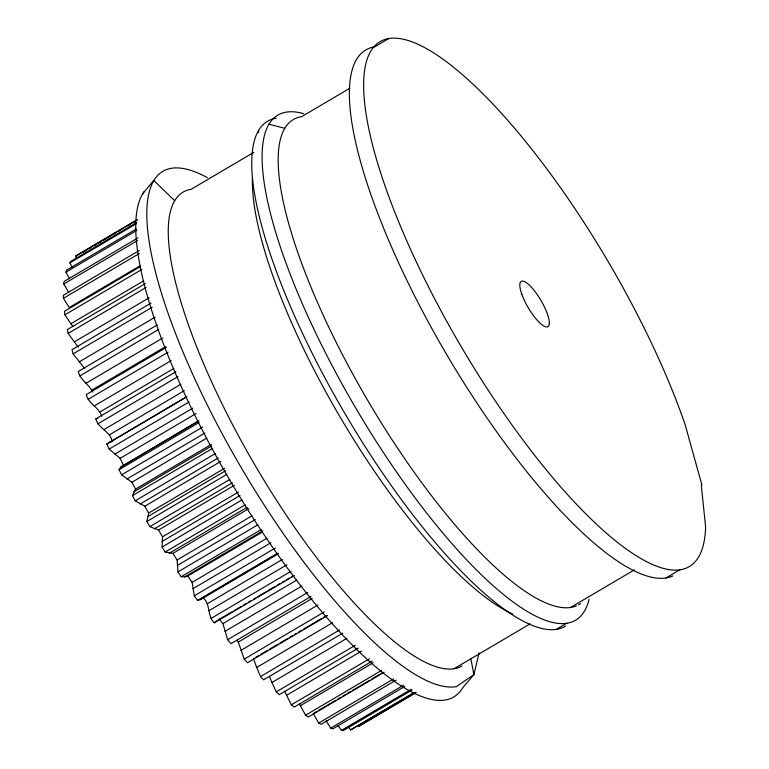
<?xml version="1.0" encoding="UTF-8"?>
<svg xmlns="http://www.w3.org/2000/svg" width="769" height="769" viewBox="0 0 769 769"><rect width="100%" height="100%" fill="white"/><g stroke="black" fill="none" stroke-linecap="round" stroke-linejoin="round"><path stroke-width="1.15" d="M68.768 292.518L63.798 284.011L64.077 281.454L137.959 237.89M248.82 508.626L172.89 553.401L165.2 552.036L162.086 547.038L162.567 536.791L158.501 530.043L149.82 526.621L146.86 521.517L148.657 513.077L224.586 468.311M479.097 652.871L473.906 674.576L462.784 687.697A297.392 82.879 59.5 0 1 252.588 517.306A297.392 82.879 59.5 0 1 144.063 191.635M69.595 278.839L65.961 272.149L66.595 270.102L136.373 228.96M148.657 513.077L144.812 506.223L135.238 500.792L132.451 495.64L135.555 489.103L211.485 444.328M72.036 267.103L69.892 262.863L70.892 261.335L136.555 222.606M135.555 489.103L131.97 482.23L121.627 474.848L119.051 469.705L120.935 466.946L198.315 420.979M142.698 193.73L153.704 180.446L174.64 200.642M172.89 553.401L177.12 559.976L177.975 571.896L181.186 576.731L184.762 576.875L187.799 576.029L192.144 582.344L194.317 595.802L197.604 600.416L200.613 599.532L203.054 597.657C210.783 604.184 207.024 616.046 214.263 622.823L216.675 620.91M76.535 258.336L75.573 256.25L76.9 255.26L137.43 219.559M123.415 465.149L120.137 458.334L109.131 449.096L106.795 444.021L186.261 396.891M388.941 38.45L374.753 46.822A304.62 84.888 59.5 0 0 436.561 336.957A304.62 84.888 59.5 0 0 672.913 575.904M349.876 88.204L301.611 116.677A281.454 78.438 59.5 0 0 358.037 383.529A281.454 78.438 59.5 0 0 576.375 605.847M75.573 256.25L137.132 219.944M82.908 252.386L87.012 249.963M89.06 248.752L91.117 247.541M94.193 245.724L96.24 244.513M98.297 243.302L101.373 241.495M103.43 240.284L110.611 236.045M112.659 234.833L115.735 233.017M118.82 231.209L120.868 229.998M128.048 225.759L130.105 224.548M133.181 222.731L135.238 221.52M253.808 152.349L191.164 189.289A274.966 76.621 59.5 0 0 248.666 454.2A274.966 76.621 59.5 0 0 462.025 665.992M69.892 262.863L136.594 223.539M65.961 272.149L136.757 230.402M63.798 284.011L137.67 240.447M139.285 250.492L63.366 295.267L63.433 298.285L69.22 307.542L140.016 265.795M63.433 298.285L139.362 253.51M140.381 266.603L64.452 311.368L64.884 314.829L72.892 326.604M64.884 314.829L141.832 269.448M70.863 323.759L143.707 280.8M145.312 283.598L67.336 329.584L68.124 333.429L78.323 347.29M68.124 333.429L146.1 287.452M74.218 341.945L149.119 297.776M150.984 303.101L71.978 349.684L73.113 353.884L84.715 368.466M73.113 353.884L152.118 307.292M79.265 361.872L155.194 317.107M157.337 324.854L78.332 371.446C79.928 380.146 89.454 384.365 92.693 392.094M79.793 375.945L158.798 329.353M85.926 383.318L162.874 337.937M91.972 390.037L165.844 346.473M166.354 347.405L86.32 394.603C88.195 403.888 99.297 407.368 101.729 416.269M88.089 399.342L168.123 352.154M94.135 406.022L171.083 360.651M100.018 411.963L173.89 368.399M111.966 440.541C109.804 431.101 98.038 428.343 95.846 418.894L175.88 371.696M97.913 423.825L177.947 376.627M103.786 429.727L180.744 384.346M109.448 434.821L184.349 390.652M106.795 444.021L186.829 396.833M109.131 449.096L189.164 401.899M114.773 454.143L192.759 408.156M120.137 458.334L196.066 413.559M120.935 466.946L198.911 420.97M119.051 469.705L199.075 422.517M121.627 474.848L202.68 427.055M126.972 478.991L204.948 433.014M131.97 482.23L206.871 438.061M133.7 491.91L211.677 445.924M132.451 495.64L212.484 448.442M135.238 500.792L215.272 453.604M140.227 503.983L218.204 457.997M144.812 506.223L220.741 461.448M147.446 516.855L225.423 470.868M146.86 521.517L226.893 474.319M149.82 526.621L229.854 479.433M154.386 528.822L232.373 482.836M158.501 530.043L234.43 485.268M162.567 536.791L238.486 492.025M162.009 541.501L239.986 495.515M162.086 547.038L242.12 499.84M165.2 552.036L245.234 504.839M169.295 553.209L247.272 507.232M177.12 559.976L252.021 515.807M177.226 565.551L255.212 519.565M177.975 571.896L258.009 524.698M181.186 576.731L261.22 529.533M184.762 576.875L262.738 530.889M187.799 576.029L262.7 531.86M192.144 582.344L267.045 538.175M192.923 588.727L270.899 542.741M194.317 595.802L275.379 548.009M197.604 600.416L277.638 553.228M203.054 597.657L205.112 596.456M207.159 595.244L219.473 587.977M221.53 586.766L238.967 576.481M241.024 575.279L248.204 571.04M250.252 569.829L253.337 568.012M255.385 566.801L277.955 553.497M200.613 599.532L278.599 553.545M207.467 603.636L282.367 559.467M208.899 610.749L286.875 564.773M210.946 618.487L290.97 571.3M217.694 620.304L232.065 611.836M234.112 610.624L241.293 606.385M243.35 605.174L246.426 603.367M248.474 602.156L250.531 600.945M253.607 599.128L255.664 597.917M257.711 596.706L265.92 591.87M267.977 590.659L275.158 586.42M277.205 585.209L280.281 583.392M282.338 582.191L284.386 580.98M286.443 579.768L289.519 577.952M291.576 576.74L293.623 575.529M214.263 622.823L294.287 575.635M310.984 596.494L230.95 643.682L227.643 639.673L222.914 623.611L296.786 580.047M224.981 631.378L301.938 585.997M227.643 639.673L307.677 592.486M327.517 615.556L247.483 662.753L244.225 659.12L238.294 642.028L312.166 598.465M240.976 650.353L317.933 604.972M244.225 659.12L324.249 611.922M255.481 657.466L258.567 655.659M260.614 654.448L267.795 650.209M269.852 648.998L278.061 644.162M280.108 642.951L287.289 638.712M289.346 637.501L292.422 635.684M294.479 634.483L296.526 633.271M298.583 632.06L301.659 630.244M303.707 629.032L321.154 618.747M323.201 617.536L326.287 615.719M342.676 633.214L263.671 679.806L260.489 676.585L256.702 667.463L332.631 622.688M260.489 676.585L339.494 630.003M358.316 648.056L279.31 694.647L276.254 691.879L271.966 682.497L346.867 638.337M276.254 691.879L355.259 645.297M372.206 661.109L294.229 707.096L291.336 704.817L286.587 695.291L361.488 651.122M291.336 704.817L369.312 658.841M384.173 672.241L308.254 717.016L305.543 715.247L300.41 705.692L373.253 662.734M305.543 715.247L381.472 670.472M316.328 711.758L313.252 713.574L318.722 723.052L321.211 724.283L396.112 680.113M318.385 710.546L335.822 700.261M337.879 699.05L340.955 697.233M343.003 696.022L345.06 694.811M347.107 693.6L350.193 691.792M352.24 690.581L369.687 680.296M371.735 679.085L378.915 674.846M380.972 673.634L383.02 672.423M318.722 723.052L393.622 678.883M326.123 720.697L330.718 728.128L403.571 685.169M404.773 686.457L332.948 728.81L330.718 728.128M338.081 725.436L341.388 730.425L411.165 689.284M412.088 690.014L343.339 730.55L341.388 730.425M454.066 668.703L530.062 623.89M348.578 727.051L350.606 729.916L414.222 692.408M414.847 692.571L350.606 729.916M416.029 692.34L358.267 726.609L415.721 692.725M570.713 607.404L634.396 569.858M556.429 629.292L566.83 623.159M666.002 577.932L680.2 569.56M109.304 442.271L112.38 441.502M95.846 418.894L97.913 418.413M284.693 128.298L268.958 124.184A293.114 81.687 59.5 0 1 303.736 113.687M236.833 640.327L238.294 642.028M219.223 618.968L222.914 623.611M299.343 703.577L300.41 705.692M284.674 691.12L286.587 695.291M269.419 676.412L271.966 682.497M253.434 658.677L256.702 667.463M470.811 658.495L473.906 674.576L456.382 686.621A297.392 82.879 59.5 0 1 204.285 398.909A297.392 82.879 59.5 0 1 207.428 177.697M258.547 130.326L258.576 132.624M565.513 626.043A293.114 81.687 59.5 0 1 338.081 401.716A293.114 81.687 59.5 0 1 276.158 118.215M512.808 614.066A274.966 76.621 59.5 0 1 343.541 422.844A274.966 76.621 59.5 0 1 252.415 177.899M589.131 599.243A293.124 81.687 59.5 0 1 389.422 461.573A293.124 81.687 59.5 0 1 268.948 124.174M580.403 603.655A281.454 78.438 59.5 0 1 578.451 604.857M701.732 484.393L701.424 486.585L705.634 527.14A304.62 84.888 59.5 0 1 471.359 363.593A304.62 84.888 59.5 0 1 406.753 40.103A304.62 84.888 59.5 0 1 685.227 424.959L701.732 484.393M521.872 294.431A26.309 7.334 59.5 0 0 547.47 326.873A26.309 7.334 59.5 0 0 534.378 290.72A26.309 7.334 59.5 0 0 521.872 294.431"/></g></svg>
